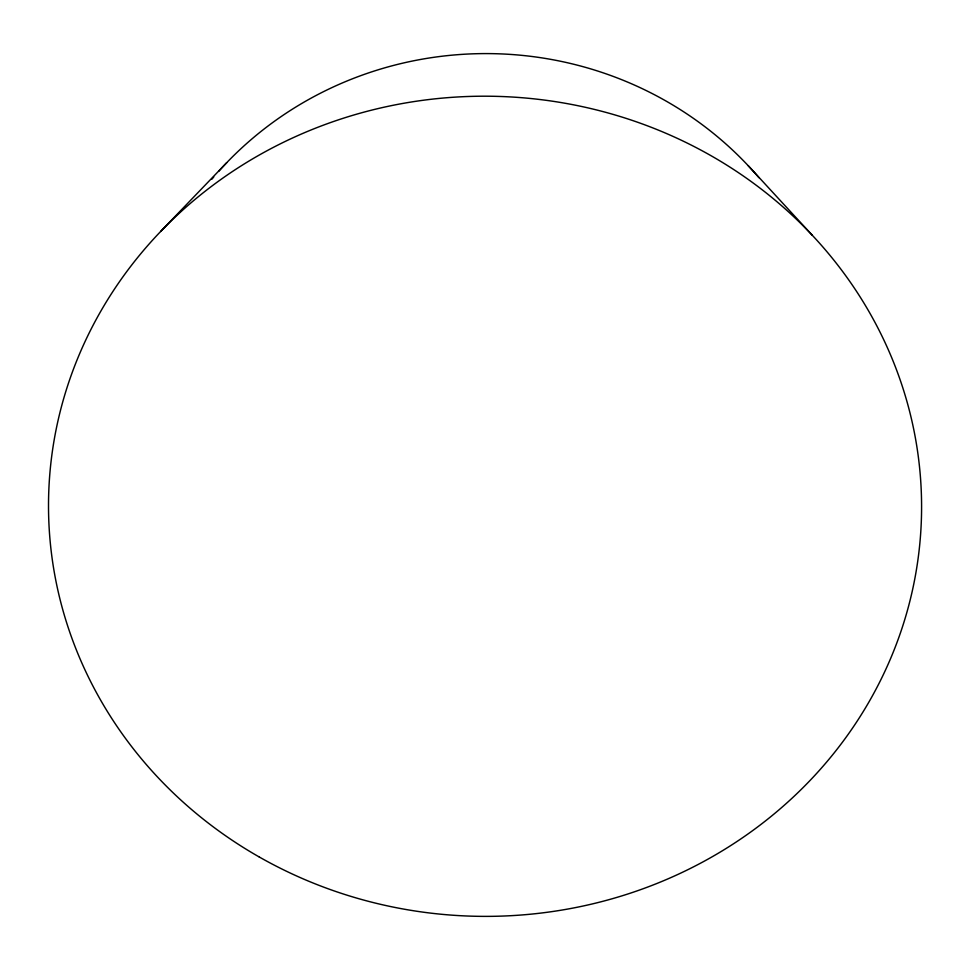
<?xml version="1.0" encoding="UTF-8"?>
<svg xmlns="http://www.w3.org/2000/svg" width="970" height="970" viewBox="0 0 970 970"><rect width="100%" height="100%" fill="white"/><g stroke="black" fill="none" stroke-linecap="round" stroke-linejoin="round"><path stroke-width="1.45" d="M160.632 231.478L226.701 162.705M748.161 165.64L812.217 235.201M211.848 179.22A352.898 339.076 0.6 0 1 213.764 176.964M218.638 171.399A352.898 339.076 0.6 0 1 758.928 177.668M259.269 856.995A436.548 410.092 0.6 0 0 921.5 515.021A436.548 410.092 0.6 0 0 274.364 146.858A436.548 410.092 0.6 0 0 259.269 856.995"/></g></svg>
